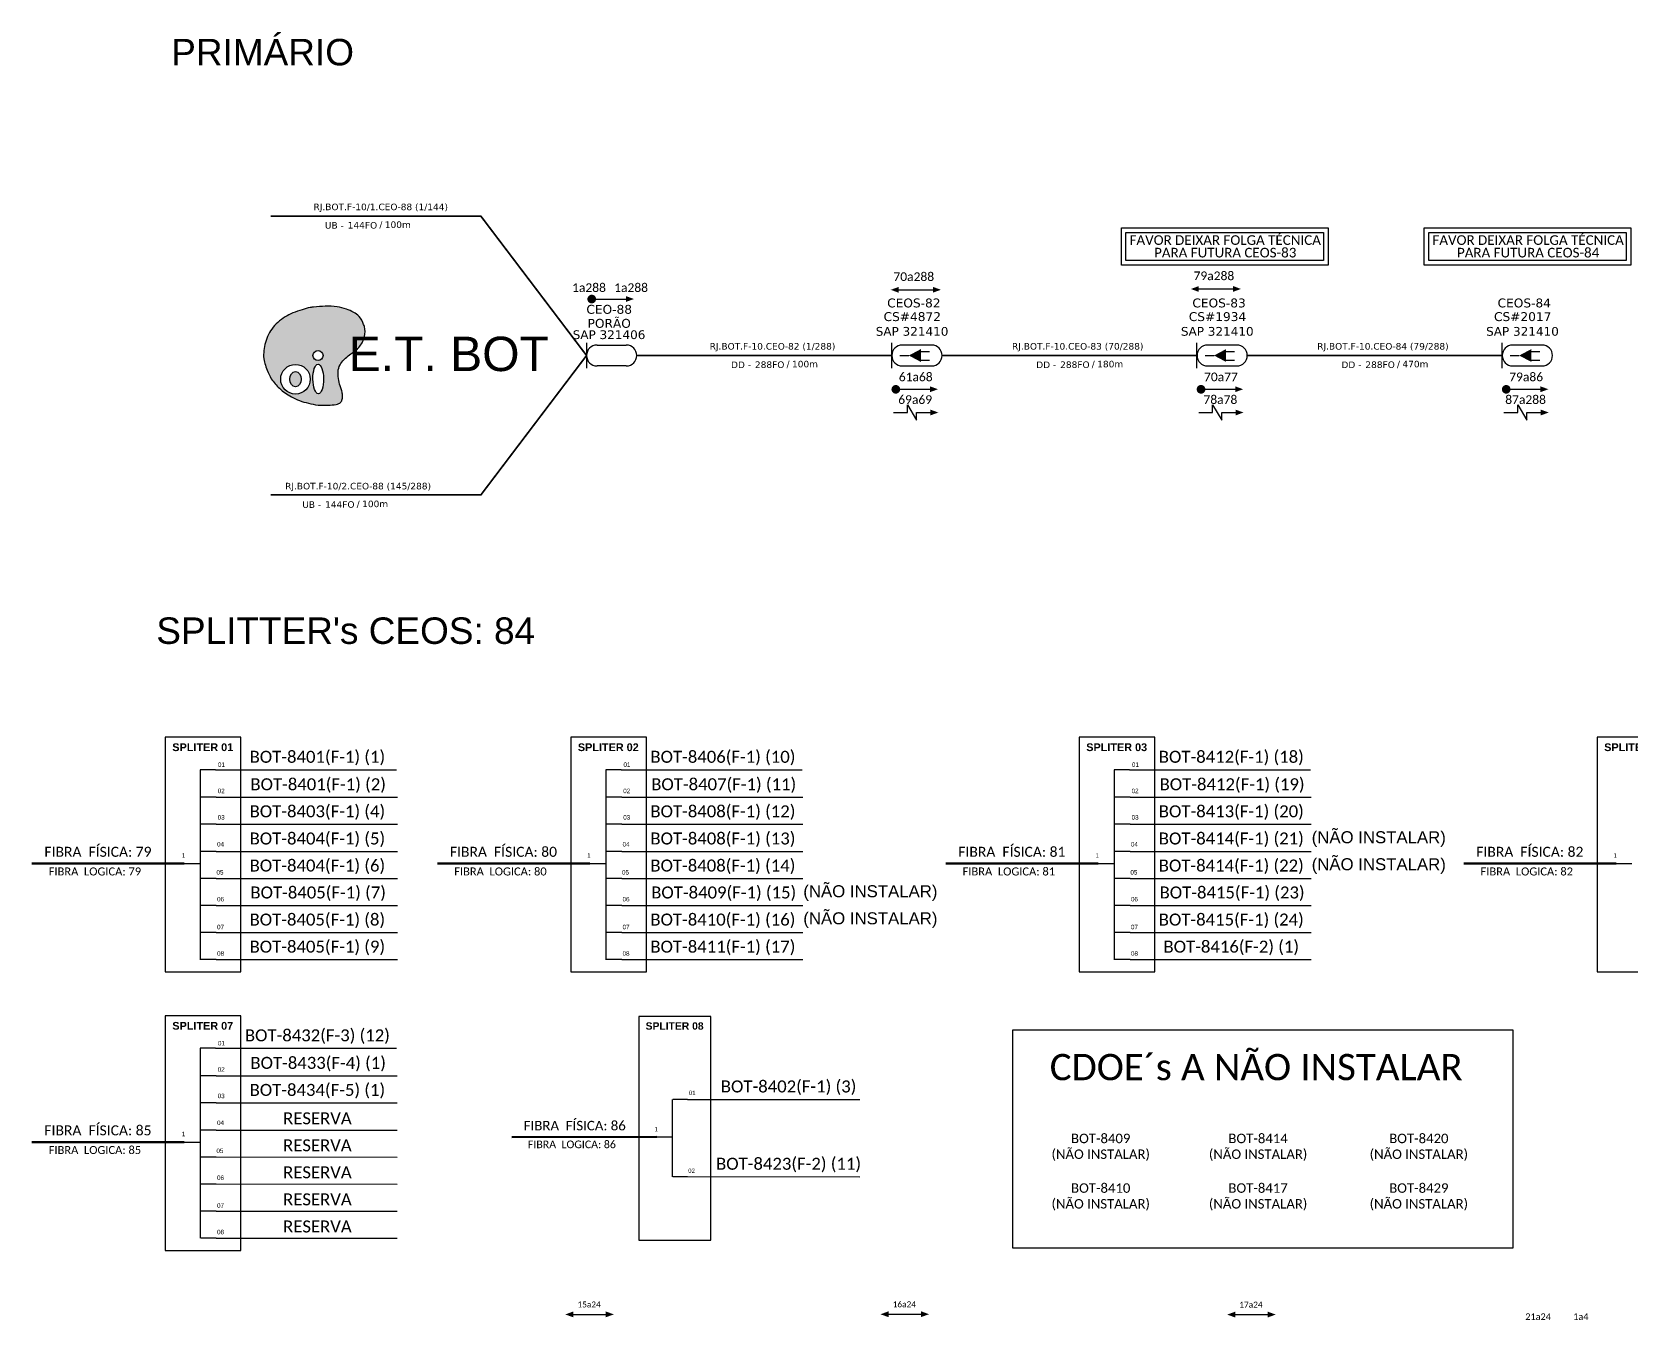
# Model space of a CAD drawing. Extents: x -11505 to -10818, y 2419 to 3408.
# Drawn here: x -11477.4 to -11111.7, y 3113.3 to 3407.7 of the extents above; entities that cross this region are included whole.
import ezdxf
from ezdxf.enums import TextEntityAlignment as Align

# ---------------------------------------------------------------- set-up
doc = ezdxf.new("R2010")
doc.units = ezdxf.units.DM
doc.header["$MEASUREMENT"] = 0
for name, color, linetype in [('20.4-CEOS', 1, 'Continuous'), ('20.5-CABO AÉREO', 1, 'Continuous'), ('20.5-CEO', 1, 'Continuous'), ('E.T.', 7, 'Continuous'), ('PROJETO_FTTH', 1, 'Continuous'), ('SETA', 7, 'Continuous'), ('UNIFILAR', 7, 'Continuous')]:
    doc.layers.add(name, color=color, linetype=linetype)
doc.layers.add('40.1-ETIQUETAS', color=1, linetype='Continuous', lineweight=20)
doc.styles.add('ARIAL', font='arial.ttf')
doc.styles.add('siredit', font='verdana.ttf')
doc.styles.get("Standard").update_dxf_attribs({"font": 'arial.ttf'})

# ---------------------------------------------------------------- blocks, each defined once
blk = doc.blocks.new('SAN')
at = {"layer": 'SETA'}
blk.add_lwpolyline([(-2.58, 0), (6.02, 0)], dxfattribs=at)
for points in [[(-2.1, -0.66), (-3.93, 0), (-2.1, 0.67)], [(5.33, 0.68), (7.16, 0.01), (5.33, -0.65)]]:
    blk.add_solid(points, dxfattribs=at)
blk = doc.blocks.new('ETIQUETA_RS5F')
at = {"layer": '40.1-ETIQUETAS', "color": 0, "style": 'siredit'}
blk.add_text('/', height=1.5, dxfattribs=at).set_placement((1.55, -1.95), align=Align.MIDDLE_RIGHT)
for tag, p in [('ETIQUETA_R_PRIMARIA', (1.18, 4.1)), ('ETIQUETA_R_SECUNDARIA', (1.18, 2.1)), ('F_ATIVAS/F_MORTAS', (1.11, -4.24))]:
    blk.add_attdef(tag, text='', height=1.5, dxfattribs=at).set_placement(p, align=Align.MIDDLE_CENTER)
for tag, p in [('TIPO_CABO', (-6.62, -2.12)), ('CAP_CABO', (0.37, -2.09))]:
    blk.add_attdef(tag, text='', height=1.5, dxfattribs=at).set_placement(p, align=Align.MIDDLE_RIGHT)
blk.add_attdef('METROS', text='', height=1.5, dxfattribs=at).set_placement((2.11, -1.95), align=Align.MIDDLE_LEFT)
for tag, p in [('FUSÃO_1', (0.82, -8.39)), ('FUSÃO_2', (0.82, -10.6)), ('FUSÃO_3', (0.82, -12.93)), ('FUSÃO_4', (0.82, -15.14)), ('FUSÃO_5', (0.82, -17.16))]:
    blk.add_attdef(tag, text='', height=1.5, dxfattribs=at).set_placement(p, align=Align.CENTER)
blk = doc.blocks.new('OI')
h = blk.add_hatch(color=40)
edge = h.paths.add_edge_path()
edge.add_spline(control_points=[(4.35, -0.67), (3.92, -0.99), (3.26, -1.5), (2.81, -2.59), (2.9, -3.5), (3.06, -4.27), (3.31, -4.85), (3.37, -5.39), (3.4, -5.88), (3.2, -6.4), (2.54, -6.61), (1.65, -6.63), (0.55, -6.67), (-0.56, -6.42), (-1.61, -6.14), (-2.77, -5.61), (-3.92, -4.77), (-4.89, -3.7), (-5.34, -2.65), (-5.6, -1.94), (-5.85, -0.96), (-5.71, 0.47), (-5.1, 2.02), (-4.14, 3.02), (-3.3, 3.61), (-2.37, 4.16), (-1.36, 4.44), (-0.56, 4.7), (0.79, 4.85), (2.24, 4.97), (3.79, 4.57), (4.67, 4.21), (5.44, 3.65), (5.76, 2.99), (6.03, 2.21), (6.01, 1.46), (5.72, 0.64), (5.31, 0.08), (4.88, -0.38), (4.51, -0.55), (4.35, -0.67)], knot_values=[0, 0, 0, 0, 1.60434, 2.417191, 3.427595, 4.282808, 4.776746, 5.304182, 5.888771, 6.258406, 6.858137, 7.79129, 8.986195, 10.124242, 11.187857, 12.242908, 13.953784, 15.414161, 16.515391, 17.349188, 17.675853, 19.552021, 21.515531, 22.568638, 23.63245, 24.621084, 25.782718, 26.745347, 27.142653, 29.870543, 31.004649, 31.921532, 32.709589, 33.801391, 34.042471, 35.192333, 35.971461, 36.628871, 37.254359, 37.836911, 37.836911, 37.836911, 37.836911], degree=3, periodic=0)
h.paths.add_polyline_path([(1.13, -0.87, -1), (-0.04, -0.87, -1)], flags=16)
edge = h.paths.add_edge_path(flags=16)
edge.add_ellipse((0.56, -3.59), major_axis=(-0.02, 1.71), ratio=0.361305, start_angle=0, end_angle=360)
h.paths.add_polyline_path([(-0.36, -3.62, -1), (-3.8, -3.62, -1)], flags=16)
edge = h.paths.add_edge_path(flags=0)
edge.add_ellipse((-2.08, -3.62), major_axis=(0, 0.885), ratio=0.758294, start_angle=0, end_angle=360)
at = {"color": 40}
for centre, radius in [((0.54, -0.87), 0.587), ((-2.08, -3.62), 1.72)]:
    blk.add_circle(centre, radius, dxfattribs=at)
blk.add_ellipse((-2.08, -3.62), major_axis=(0, 0.885), ratio=0.758294, start_param=-3.141592653589791, end_param=3.141592653589791, dxfattribs=at)
blk.add_ellipse((0.56, -3.59), major_axis=(-0.02, 1.71), ratio=0.361305, dxfattribs=at)
at = {"color": 40, "start_tangent": (-0.800898, -0.598801), "end_tangent": (-0.800898, -0.598801)}
blk.add_spline([(4.35, -0.67), (3.2, -1.78), (2.9, -2.54), (2.92, -3.55), (3.12, -4.38), (3.28, -4.85), (3.37, -5.37), (3.35, -5.95), (3.2, -6.29), (2.66, -6.55), (1.73, -6.63), (0.54, -6.62), (-0.58, -6.41), (-1.6, -6.11), (-2.56, -5.67), (-3.95, -4.67), (-4.89, -3.56), (-5.37, -2.56), (-5.64, -1.78), (-5.72, -1.46), (-5.63, 0.42), (-4.84, 2.22), (-4.13, 2.99), (-3.27, 3.62), (-2.4, 4.09), (-1.3, 4.47), (-0.37, 4.72), (0.02, 4.77), (2.75, 4.8), (3.85, 4.53), (4.69, 4.16), (5.31, 3.68), (5.85, 2.73), (5.93, 2.5), (5.94, 1.35), (5.67, 0.62), (5.29, 0.08), (4.84, -0.36), (4.35, -0.67)], degree=3, dxfattribs=at)

msp = doc.modelspace()

# ---------------------------------------------------------------- linework, layer by layer
at = {"color": 7, "linetype": 'Continuous'}
for p, q in [((-11438.98, 3239.07), (-11438.98, 3195.64)), ((-11435.46, 3239.07), (-11438.98, 3239.07)), ((-11346.29, 3239.07), (-11346.29, 3195.64)), ((-11342.78, 3239.07), (-11346.29, 3239.07)), ((-11230.1, 3239.07), (-11230.1, 3195.64)), ((-11226.58, 3239.07), (-11230.1, 3239.07)), ((-11435.29, 3232.79), (-11438.8, 3232.79)), ((-11342.6, 3232.79), (-11346.12, 3232.79)), ((-11226.4, 3232.79), (-11229.92, 3232.79)), ((-11435.29, 3226.6), (-11438.8, 3226.6)), ((-11342.6, 3226.6), (-11346.12, 3226.6)), ((-11226.4, 3226.6), (-11229.92, 3226.6)), ((-11435.29, 3220.38), (-11438.8, 3220.38)), ((-11342.6, 3220.38), (-11346.12, 3220.38)), ((-11226.4, 3220.38), (-11229.92, 3220.38)), ((-11442.63, 3217.64), (-11439, 3217.64)), ((-11349.94, 3217.64), (-11346.31, 3217.64)), ((-11233.75, 3217.64), (-11230.11, 3217.64)), ((-11115.36, 3217.64), (-11111.73, 3217.64)), ((-11435.29, 3214.21), (-11438.8, 3214.21)), ((-11342.6, 3214.21), (-11346.12, 3214.21)), ((-11226.4, 3214.21), (-11229.92, 3214.21)), ((-11435.29, 3208.05), (-11438.8, 3208.05)), ((-11342.6, 3208.05), (-11346.12, 3208.05)), ((-11226.4, 3208.05), (-11229.92, 3208.05)), ((-11435.29, 3201.86), (-11438.8, 3201.86)), ((-11342.6, 3201.86), (-11346.12, 3201.86)), ((-11226.4, 3201.86), (-11229.92, 3201.86)), ((-11435.29, 3195.68), (-11438.8, 3195.68)), ((-11342.6, 3195.68), (-11346.12, 3195.68)), ((-11226.4, 3195.68), (-11229.92, 3195.68)), ((-11438.98, 3175.41), (-11438.98, 3131.98)), ((-11435.47, 3175.41), (-11438.98, 3175.41)), ((-11435.29, 3169.12), (-11438.81, 3169.12)), ((-11331.11, 3163.71), (-11331.11, 3146.05)), ((-11327.59, 3163.72), (-11330.94, 3163.72)), ((-11435.29, 3162.93), (-11438.81, 3162.93)), ((-11435.29, 3156.71), (-11438.81, 3156.71)), ((-11442.63, 3153.98), (-11439, 3153.98)), ((-11334.58, 3155.19), (-11331.12, 3155.19)), ((-11435.29, 3150.55), (-11438.81, 3150.55)), ((-11327.59, 3146.05), (-11330.94, 3146.05)), ((-11435.29, 3144.38), (-11438.81, 3144.38)), ((-11435.29, 3138.19), (-11438.81, 3138.19)), ((-11435.29, 3132.02), (-11438.81, 3132.02))]:
    msp.add_line(p, q, dxfattribs=at)
at = {"color": 10, "linetype": 'Continuous'}
for p, q in [((-11435.46, 3239.07), (-11394.09, 3239.06)), ((-11342.78, 3239.07), (-11301.4, 3239.06)), ((-11226.58, 3239.07), (-11185.21, 3239.06)), ((-11435.29, 3232.79), (-11393.91, 3232.78)), ((-11342.6, 3232.79), (-11301.23, 3232.78)), ((-11226.4, 3232.79), (-11185.03, 3232.78)), ((-11435.29, 3226.61), (-11393.91, 3226.6)), ((-11342.6, 3226.61), (-11301.23, 3226.6)), ((-11226.4, 3226.61), (-11185.03, 3226.6)), ((-11435.29, 3220.39), (-11393.91, 3220.39)), ((-11342.6, 3220.39), (-11301.23, 3220.39)), ((-11226.4, 3220.39), (-11185.03, 3220.39)), ((-11435.29, 3214.23), (-11393.91, 3214.21)), ((-11342.6, 3214.23), (-11301.23, 3214.21)), ((-11226.4, 3214.23), (-11185.03, 3214.21)), ((-11435.29, 3208.06), (-11393.91, 3208.05)), ((-11342.6, 3208.06), (-11301.23, 3208.05)), ((-11226.4, 3208.06), (-11185.03, 3208.05)), ((-11435.29, 3201.87), (-11393.91, 3201.86)), ((-11342.6, 3201.87), (-11301.23, 3201.86)), ((-11226.4, 3201.87), (-11185.03, 3201.86)), ((-11435.29, 3195.68), (-11393.91, 3195.67)), ((-11342.6, 3195.68), (-11301.23, 3195.67)), ((-11226.4, 3195.68), (-11185.03, 3195.67)), ((-11435.47, 3175.41), (-11394.09, 3175.4)), ((-11435.29, 3169.12), (-11393.92, 3169.11)), ((-11327.59, 3163.73), (-11288.18, 3163.72)), ((-11435.29, 3162.95), (-11393.92, 3162.93)), ((-11435.29, 3156.72), (-11393.92, 3156.72)), ((-11435.29, 3150.56), (-11393.92, 3150.55)), ((-11327.59, 3146.06), (-11288.18, 3146.05)), ((-11435.29, 3144.4), (-11393.92, 3144.38)), ((-11435.29, 3138.21), (-11393.92, 3138.19)), ((-11435.29, 3132.02), (-11393.92, 3132))]:
    msp.add_line(p, q, dxfattribs=at)
at = {"color": 1, "linetype": 'Continuous', "lineweight": 60}
for p, q in [((-11442.63, 3217.64), (-11477.42, 3217.64)), ((-11349.94, 3217.64), (-11384.73, 3217.64)), ((-11233.75, 3217.64), (-11268.53, 3217.64)), ((-11115.36, 3217.64), (-11150.15, 3217.64)), ((-11442.63, 3153.98), (-11477.42, 3153.98)), ((-11334.58, 3155.19), (-11367.72, 3155.09))]:
    msp.add_line(p, q, dxfattribs=at)
at = {"color": 3, "ltscale": 9e-07}
for points in [[(-11228.43, 3362.91), (-11181.2, 3362.91), (-11181.2, 3354.4), (-11228.43, 3354.4)], [(-11227.38, 3361.86), (-11182.25, 3361.86), (-11182.25, 3355.45), (-11227.38, 3355.45)], [(-11159.2, 3362.91), (-11111.97, 3362.91), (-11111.97, 3354.4), (-11159.2, 3354.4)], [(-11158.15, 3361.86), (-11113.02, 3361.86), (-11113.02, 3355.45), (-11158.15, 3355.45)]]:
    msp.add_lwpolyline(points, close=True, dxfattribs=at)
at = {"color": 0, "const_width": 0.99}
for points in [[(-11349.98, 3346.63, 1), (-11348.99, 3346.63, 1)], [(-11280.48, 3326, 1), (-11279.49, 3326, 1)], [(-11210.72, 3326, 1), (-11209.73, 3326, 1)], [(-11140.96, 3326, 1), (-11139.97, 3326, 1)]]:
    msp.add_lwpolyline(points, format="xyb", close=True, dxfattribs=at)
at = {"color": 0}
for points in [[(-11277.34, 3320.7), (-11277.34, 3322.45), (-11275.24, 3318.95), (-11275.24, 3320.7)], [(-11207.58, 3320.7), (-11207.58, 3322.45), (-11205.48, 3318.95), (-11205.48, 3320.7)], [(-11137.82, 3320.7), (-11137.82, 3322.45), (-11135.72, 3318.95), (-11135.72, 3320.7)]]:
    msp.add_lwpolyline(points, dxfattribs=at)
at = {"color": 7}
for points in [[(-11446.95, 3192.86), (-11429.67, 3192.86), (-11429.67, 3246.52), (-11446.95, 3246.52)], [(-11354.26, 3192.86), (-11336.98, 3192.86), (-11336.98, 3246.52), (-11354.26, 3246.52)], [(-11238.07, 3192.86), (-11220.79, 3192.86), (-11220.79, 3246.52), (-11238.07, 3246.52)], [(-11119.68, 3192.86), (-11102.4, 3192.86), (-11102.4, 3246.52), (-11119.68, 3246.52)], [(-11446.95, 3129.2), (-11429.67, 3129.2), (-11429.67, 3182.85), (-11446.95, 3182.85)], [(-11338.7, 3131.58), (-11322.24, 3131.58), (-11322.24, 3182.69), (-11338.7, 3182.69)]]:
    msp.add_lwpolyline(points, close=True, dxfattribs=at)
at = {"layer": '20.4-CEOS'}
for p, q in [((-11271.8, 3336.12), (-11278.51, 3336.12)), ((-11271.8, 3331.33), (-11278.51, 3331.33))]:
    msp.add_line(p, q, dxfattribs=at)
at = {"layer": '20.4-CEOS', "color": 252}
for p, q in [((-11202.04, 3336.12), (-11208.75, 3336.12)), ((-11132.28, 3336.12), (-11138.99, 3336.12)), ((-11202.04, 3331.33), (-11208.75, 3331.33)), ((-11132.28, 3331.33), (-11138.99, 3331.33))]:
    msp.add_line(p, q, dxfattribs=at)
at = {"layer": '20.4-CEOS'}
for points in [[(-11280.91, 3330.84), (-11280.91, 3336.61)], [(-11279.05, 3333.73), (-11277.01, 3333.73)], [(-11279.05, 3333.73), (-11277.01, 3333.73)], [(-11274.36, 3334.68), (-11272.32, 3334.68)], [(-11274.36, 3334.68), (-11272.32, 3334.68)], [(-11274.36, 3332.68), (-11272.32, 3332.68)], [(-11274.36, 3332.68), (-11272.32, 3332.68)]]:
    msp.add_lwpolyline(points, dxfattribs=at)
msp.add_lwpolyline([(-11277.01, 3333.73, 0, 2.95, 0), (-11274.24, 3333.73, 2.95, 2.95, 0)], format="xyseb", dxfattribs=at)
msp.add_lwpolyline([(-11277.01, 3333.73, 0, 2.95, 0), (-11274.24, 3333.73, 2.95, 2.95, 0)], format="xyseb", dxfattribs=at)
at = {"layer": '20.4-CEOS', "color": 252}
for points in [[(-11211.15, 3330.84), (-11211.15, 3336.61)], [(-11141.39, 3330.84), (-11141.39, 3336.61)], [(-11209.29, 3333.73), (-11207.25, 3333.73)], [(-11209.29, 3333.73), (-11207.25, 3333.73)], [(-11204.6, 3334.68), (-11202.56, 3334.68)], [(-11204.6, 3334.68), (-11202.56, 3334.68)], [(-11204.6, 3332.68), (-11202.56, 3332.68)], [(-11204.6, 3332.68), (-11202.56, 3332.68)], [(-11139.53, 3333.73), (-11137.49, 3333.73)], [(-11139.53, 3333.73), (-11137.49, 3333.73)], [(-11134.84, 3334.68), (-11132.8, 3334.68)], [(-11134.84, 3334.68), (-11132.8, 3334.68)], [(-11134.84, 3332.68), (-11132.8, 3332.68)], [(-11134.84, 3332.68), (-11132.8, 3332.68)]]:
    msp.add_lwpolyline(points, dxfattribs=at)
for points in [[(-11207.25, 3333.73, 0, 2.95, 0), (-11204.48, 3333.73, 2.95, 2.95, 0)], [(-11207.25, 3333.73, 0, 2.95, 0), (-11204.48, 3333.73, 2.95, 2.95, 0)], [(-11137.49, 3333.73, 0, 2.95, 0), (-11134.72, 3333.73, 2.95, 2.95, 0)], [(-11137.49, 3333.73, 0, 2.95, 0), (-11134.72, 3333.73, 2.95, 2.95, 0)]]:
    msp.add_lwpolyline(points, format="xyseb", dxfattribs=at)
at = {"layer": '20.4-CEOS'}
for centre, start, end in [((-11278.51, 3333.73), 90, 270), ((-11271.8, 3333.73), 270, 90)]:
    msp.add_arc(centre, 2.39, start, end, dxfattribs=at)
at = {"layer": '20.4-CEOS', "color": 252}
for centre, start, end in [((-11208.75, 3333.73), 90, 270), ((-11202.04, 3333.73), 270, 90), ((-11138.99, 3333.73), 90, 270), ((-11132.28, 3333.73), 270, 90)]:
    msp.add_arc(centre, 2.39, start, end, dxfattribs=at)
at = {"layer": '20.5-CABO AÉREO', "ltscale": 50, "const_width": 0.4}
for points in [[(-11422.88, 3365.55), (-11374.8, 3365.55), (-11350.67, 3333.73)], [(-11422.88, 3301.9), (-11374.8, 3301.9), (-11350.67, 3333.73)], [(-11339.17, 3333.73), (-11280.91, 3333.73)], [(-11269.41, 3333.73), (-11211.15, 3333.73)], [(-11199.65, 3333.73), (-11141.39, 3333.73)]]:
    msp.add_lwpolyline(points, dxfattribs=at)
at = {"layer": '20.5-CEO', "color": 1}
msp.add_line((-11348.28, 3336.11), (-11341.58, 3336.11), dxfattribs=at)
at = {"layer": '20.5-CEO'}
msp.add_line((-11341.58, 3331.34), (-11348.28, 3331.34), dxfattribs=at)
msp.add_lwpolyline([(-11350.67, 3336.61), (-11350.67, 3330.85)], dxfattribs=at)
for centre, start, end in [((-11348.28, 3333.73), 90, 270), ((-11341.58, 3333.73), 270, 90)]:
    msp.add_arc(centre, 2.39, start, end, dxfattribs=at)
at = {"layer": 'PROJETO_FTTH', "ltscale": 2, "elevation": -0.6}
msp.add_lwpolyline([(-11253.21, 3179.61), (-11138.93, 3179.61), (-11138.93, 3129.75), (-11253.21, 3129.75)], close=True, dxfattribs=at)
at = {"layer": 'SETA', "color": 0}
for points in [[(-11349.48, 3346.63), (-11340.97, 3346.63)], [(-11279.33, 3348.74), (-11270.82, 3348.74)], [(-11210.73, 3348.93), (-11202.22, 3348.93)], [(-11279.99, 3326), (-11271.48, 3326)], [(-11210.23, 3326), (-11201.72, 3326)], [(-11140.47, 3326), (-11131.96, 3326)], [(-11280.5, 3320.7), (-11277.34, 3320.7)], [(-11275.24, 3320.7), (-11272.08, 3320.7)], [(-11210.74, 3320.7), (-11207.58, 3320.7)], [(-11205.48, 3320.7), (-11202.32, 3320.7)], [(-11140.98, 3320.7), (-11137.82, 3320.7)], [(-11135.72, 3320.7), (-11132.56, 3320.7)]]:
    msp.add_lwpolyline(points, dxfattribs=at)
for points in [[(-11341.65, 3347.3), (-11339.84, 3346.64), (-11341.65, 3345.98)], [(-11279.33, 3349.4), (-11281.14, 3348.74), (-11279.33, 3348.08)], [(-11271.5, 3349.41), (-11269.68, 3348.75), (-11271.5, 3348.09)], [(-11210.73, 3349.59), (-11212.55, 3348.93), (-11210.73, 3348.27)], [(-11202.9, 3349.6), (-11201.09, 3348.94), (-11202.9, 3348.28)], [(-11272.16, 3326.68), (-11270.35, 3326.02), (-11272.16, 3325.36)], [(-11202.4, 3326.68), (-11200.59, 3326.02), (-11202.4, 3325.36)], [(-11132.64, 3326.68), (-11130.83, 3326.02), (-11132.64, 3325.36)], [(-11272.08, 3321.36), (-11270.27, 3320.7), (-11272.08, 3320.04)], [(-11202.32, 3321.36), (-11200.51, 3320.7), (-11202.32, 3320.04)], [(-11132.56, 3321.36), (-11130.75, 3320.7), (-11132.56, 3320.04)]]:
    msp.add_solid(points, dxfattribs=at)

# ---------------------------------------------------------------- block references
at = {"layer": '40.1-ETIQUETAS', "color": 0}
ref = msp.add_blockref('ETIQUETA_RS5F', (-11398.89, 3365.58), dxfattribs=at)
ref.add_attrib('ETIQUETA_R_SECUNDARIA', 'RJ.BOT.F-10/1.CEO-88 (1/144)', dxfattribs={"color": 0, "height": 1.5, "style": 'siredit'}).set_placement((-11397.71, 3367.69), align=Align.MIDDLE_CENTER)
ref.add_attrib('TIPO_CABO', 'UB - ', dxfattribs={"color": 0, "height": 1.5, "style": 'siredit'}).set_placement((-11405.51, 3363.47), align=Align.MIDDLE_RIGHT)
ref.add_attrib('CAP_CABO', '144FO', dxfattribs={"color": 0, "height": 1.5, "style": 'siredit'}).set_placement((-11398.53, 3363.49), align=Align.MIDDLE_RIGHT)
ref.add_attrib('METROS', '100m', dxfattribs={"color": 0, "height": 1.5, "style": 'siredit'}).set_placement((-11396.78, 3363.63), align=Align.MIDDLE_LEFT)
ref = msp.add_blockref('ETIQUETA_RS5F', (-11404.07, 3301.77), dxfattribs=at)
ref.add_attrib('ETIQUETA_R_SECUNDARIA', 'RJ.BOT.F-10/2.CEO-88 (145/288)', dxfattribs={"color": 0, "height": 1.5, "style": 'siredit'}).set_placement((-11402.89, 3303.88), align=Align.MIDDLE_CENTER)
ref.add_attrib('TIPO_CABO', 'UB - ', dxfattribs={"color": 0, "height": 1.5, "style": 'siredit'}).set_placement((-11410.68, 3299.66), align=Align.MIDDLE_RIGHT)
ref.add_attrib('CAP_CABO', '144FO', dxfattribs={"color": 0, "height": 1.5, "style": 'siredit'}).set_placement((-11403.7, 3299.68), align=Align.MIDDLE_RIGHT)
ref.add_attrib('METROS', '100m', dxfattribs={"color": 0, "height": 1.5, "style": 'siredit'}).set_placement((-11401.96, 3299.82), align=Align.MIDDLE_LEFT)
at = {"layer": 'E.T.', "color": 7, "xscale": 1.965288924615791, "yscale": 1.965288909013875, "zscale": 1.965288907678581}
msp.add_blockref('OI', (-11413.11, 3335.42), dxfattribs=at)
at = {"layer": 'UNIFILAR', "color": 5, "lineweight": -3}
for p in [(-11351.6, 3114.57), (-11279.55, 3114.61), (-11200.31, 3114.53)]:
    msp.add_blockref('SAN', p, dxfattribs=at)

# ---------------------------------------------------------------- texts
at = {"color": 0, "style": 'ARIAL'}
for s, p in [('PRIMÁRIO', (-11445.6, 3400.04)), ("SPLITTER's CEOS: 84", (-11449.01, 3267.82))]:
    msp.add_text(s, height=6.048, dxfattribs=at).set_placement(p)
at = {"color": 0, "attachment_point": 5}
for s, insert, char_height, width in [('{\\fCalibri|b0|i0|c0|p34;FAVOR DEIXAR FOLGA TÉCNICA}', (-11204.69, 3360.1), 2.2, 46.8706), ('{\\fCalibri|b0|i0|c0|p34;FAVOR DEIXAR FOLGA TÉCNICA}', (-11135.46, 3360.1), 2.2, 46.8706), ('{\\fCalibri|b0|i0|c0|p34;PARA FUTURA CEOS-83}', (-11204.69, 3357.23), 2.2, 46.8706), ('{\\fCalibri|b0|i0|c0|p34;PARA FUTURA CEOS-84}', (-11135.46, 3357.23), 2.2, 46.8706), ('{\\fCalibri|b0|i0|c0|p34;\\C7;1a288}', (-11340.49, 3349.23), 1.98, 25.1052), ('{\\fCalibri|b0|i0|c0|p34;\\C7;70a288}', (-11275.88, 3351.74), 1.98, 25.1052), ('{\\fCalibri|b0|i0|c0|p34;\\C7;79a288}', (-11207.28, 3351.93), 1.98, 25.1052), ('{\\fCalibri|b0|i0|c0|p34;\\C7;61a68}', (-11275.43, 3328.83), 1.98, 25.1052), ('{\\fCalibri|b0|i0|c0|p34;\\C7;70a77}', (-11205.67, 3328.83), 1.98, 25.1052), ('{\\fCalibri|b0|i0|c0|p34;\\C7;79a86}', (-11135.91, 3328.83), 1.98, 25.1052), ('{\\fCalibri|b0|i0|c0|p34;\\C7;69a69}', (-11275.56, 3323.64), 1.98, 25.1052), ('{\\fCalibri|b0|i0|c0|p34;\\C7;78a78}', (-11205.8, 3323.64), 1.98, 25.1052), ('{\\fCalibri|b0|i0|c0|p34;\\C7;87a288}', (-11136.04, 3323.64), 1.98, 25.1052)]:
    msp.add_mtext(s, dxfattribs=dict(at, insert=insert, char_height=char_height, width=width))
at = {"color": 5, "insert": (-11350.11, 3349.23), "char_height": 1.98, "width": 25.1052, "attachment_point": 5}
msp.add_mtext('{\\fCalibri|b0|i0|c0|p34;\\C7;1a288}', dxfattribs=at)
at = {"attachment_point": 5}
for s, insert, char_height, width in [('\\C10;\\fArial|b1|i0|c0|p34;SPLITER 01', (-11438.39, 3244.19), 1.7753, 16.6219), ('\\C7;\\fCalibri|b0|i0|c0|p34;BOT-8401(F-1) (1)', (-11412.19, 3241.72), 2.7432, 39.6551), ('\\C10;\\fArial|b1|i0|c0|p34;SPLITER 02', (-11345.7, 3244.19), 1.7753, 16.6219), ('\\C7;\\fCalibri|b0|i0|c0|p34;BOT-8406(F-1) (10)', (-11319.5, 3241.72), 2.7432, 39.6551), ('\\C10;\\fArial|b1|i0|c0|p34;SPLITER 03', (-11229.5, 3244.19), 1.7753, 16.6219), ('\\C7;\\fCalibri|b0|i0|c0|p34;BOT-8412(F-1) (18)', (-11203.3, 3241.72), 2.7432, 39.6551), ('\\C10;\\fArial|b1|i0|c0|p34;SPLITER 04', (-11111.12, 3244.19), 1.7753, 16.6219), ('\\C7;\\fArial|b0|i0|;\\H1.0273588255048;01 ', (-11434.12, 3240.21), 1.7753, 3.5602), ('\\C7;\\fArial|b0|i0|;\\H1.0273588255048;01 ', (-11341.43, 3240.21), 1.7753, 3.5602), ('\\C7;\\fArial|b0|i0|;\\H1.0273588255048;01 ', (-11225.23, 3240.21), 1.7753, 3.5602), ('\\C7;\\fCalibri|b0|i0|c0|p34;BOT-8401(F-1) (2)', (-11412.01, 3235.44), 2.7432, 39.6551), ('\\C7;\\fCalibri|b0|i0|c0|p34;BOT-8407(F-1) (11)', (-11319.32, 3235.44), 2.7432, 39.6551), ('\\C7;\\fCalibri|b0|i0|c0|p34;BOT-8412(F-1) (19)', (-11203.12, 3235.44), 2.7432, 39.6551), ('\\C7;\\fArial|b0|i0|;\\H1.0273588255048;02 ', (-11434.17, 3234.21), 1.7753, 3.7582), ('\\C7;\\fArial|b0|i0|;\\H1.0273588255048;02 ', (-11341.49, 3234.21), 1.7753, 3.7582), ('\\C7;\\fArial|b0|i0|;\\H1.0273588255048;02 ', (-11225.29, 3234.21), 1.7753, 3.7582), ('\\C7;\\fCalibri|b0|i0|c0|p34;BOT-8403(F-1) (4)', (-11412.19, 3229.26), 2.7432, 39.6551), ('\\C7;\\fCalibri|b0|i0|c0|p34;BOT-8408(F-1) (12)', (-11319.5, 3229.26), 2.7432, 39.6551), ('\\C7;\\fCalibri|b0|i0|c0|p34;BOT-8413(F-1) (20)', (-11203.3, 3229.26), 2.7432, 39.6551), ('\\C7;\\fArial|b0|i0|;\\H1.0273588255048;03 ', (-11434.17, 3228.17), 1.7753, 3.456), ('\\C7;\\fArial|b0|i0|;\\H1.0273588255048;03 ', (-11341.49, 3228.17), 1.7753, 3.456), ('\\C7;\\fArial|b0|i0|;\\H1.0273588255048;03 ', (-11225.29, 3228.17), 1.7753, 3.456), ('(NÃO INSTALAR)', (-11169.6, 3223.22), 2.7432, 39.6551), ('\\C7;\\fCalibri|b0|i0|c0|p34;FIBRA  FÍSICA: 79', (-11462.34, 3220.29), 2.2859, 34.56), ('\\C7;\\fArial|b0|i0|;\\H1.0273588255048;04 ', (-11434.32, 3222.02), 1.7753, 3.7582), ('\\C7;\\fCalibri|b0|i0|c0|p34;BOT-8404(F-1) (5)', (-11412.19, 3223.05), 2.7432, 39.6551), ('\\C7;\\fCalibri|b0|i0|c0|p34;FIBRA  FÍSICA: 80', (-11369.66, 3220.29), 2.2859, 34.56), ('\\C7;\\fArial|b0|i0|;\\H1.0273588255048;04 ', (-11341.64, 3222.02), 1.7753, 3.7582), ('\\C7;\\fCalibri|b0|i0|c0|p34;BOT-8408(F-1) (13)', (-11319.5, 3223.05), 2.7432, 39.6551), ('\\C7;\\fCalibri|b0|i0|c0|p34;FIBRA  FÍSICA: 81', (-11253.46, 3220.29), 2.2859, 34.56), ('\\C7;\\fArial|b0|i0|;\\H1.0273588255048;04 ', (-11225.44, 3222.02), 1.7753, 3.7582), ('\\C7;\\fCalibri|b0|i0|c0|p34;BOT-8414(F-1) (21)', (-11203.3, 3223.05), 2.7432, 39.6551), ('\\C7;\\fCalibri|b0|i0|c0|p34;FIBRA  FÍSICA: 82', (-11135.07, 3220.29), 2.2859, 34.56), ('\\C7;\\fArial|b0|i0|;\\H1.0273588255048;1', (-11442.8, 3219.47), 1.7753, 1.7584), ('\\C7;\\fCalibri|b0|i0|c0|p34;BOT-8404(F-1) (6)', (-11412.19, 3216.87), 2.7432, 39.6551), ('\\C7;\\fArial|b0|i0|;\\H1.0273588255048;1', (-11350.11, 3219.47), 1.7753, 1.7584), ('\\C7;\\fCalibri|b0|i0|c0|p34;BOT-8408(F-1) (14)', (-11319.51, 3216.87), 2.7432, 39.6551), ('\\C7;\\fArial|b0|i0|;\\H1.0273588255048;1', (-11233.91, 3219.47), 1.7753, 1.7584), ('\\C7;\\fCalibri|b0|i0|c0|p34;BOT-8414(F-1) (22)', (-11203.31, 3216.87), 2.7432, 39.6551), ('(NÃO INSTALAR)', (-11169.6, 3217.05), 2.7432, 39.6551), ('\\C7;\\fArial|b0|i0|;\\H1.0273588255048;1', (-11115.53, 3219.47), 1.7753, 1.7584), ('\\C7;\\fCalibri|b0|i0|c0|p34;FIBRA  LOGICA: 79', (-11463.04, 3215.8), 1.8289, 34.56), ('\\C7;\\fArial|b0|i0|;\\H1.0273588255048;05 ', (-11434.45, 3215.61), 1.7753, 4.6222), ('\\C7;\\fCalibri|b0|i0|c0|p34;FIBRA  LOGICA: 80', (-11370.35, 3215.8), 1.8289, 34.56), ('\\C7;\\fArial|b0|i0|;\\H1.0273588255048;05 ', (-11341.77, 3215.61), 1.7753, 4.6222), ('\\C7;\\fCalibri|b0|i0|c0|p34;FIBRA  LOGICA: 81', (-11254.15, 3215.8), 1.8289, 34.56), ('\\C7;\\fArial|b0|i0|;\\H1.0273588255048;05 ', (-11225.57, 3215.61), 1.7753, 4.6222), ('\\C7;\\fCalibri|b0|i0|c0|p34;FIBRA  LOGICA: 82', (-11135.77, 3215.8), 1.8289, 34.56), ('\\C7;\\fCalibri|b0|i0|c0|p34;BOT-8405(F-1) (7)', (-11412.01, 3210.71), 2.7432, 39.6551), ('\\C7;\\fCalibri|b0|i0|c0|p34;BOT-8409(F-1) (15)', (-11319.32, 3210.71), 2.7432, 39.6551), ('(NÃO INSTALAR)', (-11285.8, 3210.88), 2.7432, 39.6551), ('\\C7;\\fCalibri|b0|i0|c0|p34;BOT-8415(F-1) (23)', (-11203.12, 3210.71), 2.7432, 39.6551), ('\\C7;\\fArial|b0|i0|;\\H1.0273588255048;06 ', (-11434.32, 3209.47), 1.7753, 3.7582), ('\\C7;\\fArial|b0|i0|;\\H1.0273588255048;06 ', (-11341.64, 3209.47), 1.7753, 3.7582), ('(NÃO INSTALAR)', (-11285.8, 3204.69), 2.7432, 39.6551), ('\\C7;\\fArial|b0|i0|;\\H1.0273588255048;06 ', (-11225.44, 3209.47), 1.7753, 3.7582), ('\\C7;\\fArial|b0|i0|;\\H1.0273588255048;07 ', (-11434.32, 3203.11), 1.7753, 3.7582), ('\\C7;\\fCalibri|b0|i0|c0|p34;BOT-8405(F-1) (8)', (-11412.2, 3204.52), 2.7432, 39.6551), ('\\C7;\\fArial|b0|i0|;\\H1.0273588255048;07 ', (-11341.64, 3203.11), 1.7753, 3.7582), ('\\C7;\\fCalibri|b0|i0|c0|p34;BOT-8410(F-1) (16)', (-11319.51, 3204.52), 2.7432, 39.6551), ('\\C7;\\fArial|b0|i0|;\\H1.0273588255048;07 ', (-11225.44, 3203.11), 1.7753, 3.7582), ('\\C7;\\fCalibri|b0|i0|c0|p34;BOT-8415(F-1) (24)', (-11203.31, 3204.52), 2.7432, 39.6551), ('\\C7;\\fCalibri|b0|i0|c0|p34;BOT-8405(F-1) (9)', (-11412.2, 3198.33), 2.7432, 39.6551), ('\\C7;\\fCalibri|b0|i0|c0|p34;BOT-8411(F-1) (17)', (-11319.51, 3198.33), 2.7432, 39.6551), ('\\C7;\\fCalibri|b0|i0|c0|p34;BOT-8416(F-2) (1)', (-11203.31, 3198.33), 2.7432, 39.6551), ('\\C7;\\fArial|b0|i0|;\\H1.0273588255048;08 ', (-11434.32, 3197.06), 1.7753, 3.7582), ('\\C7;\\fArial|b0|i0|;\\H1.0273588255048;08 ', (-11341.64, 3197.06), 1.7753, 3.7582), ('\\C7;\\fArial|b0|i0|;\\H1.0273588255048;08 ', (-11225.44, 3197.06), 1.7753, 3.7582), ('\\C10;\\fArial|b1|i0|c0|p34;SPLITER 07', (-11438.39, 3180.52), 1.7753, 16.6219), ('\\C7;\\fCalibri|b0|i0|c0|p34;BOT-8432(F-3) (12)', (-11412.19, 3178.06), 2.7432, 39.6551), ('\\C10;\\fArial|b1|i0|c0|p34;SPLITER 08', (-11330.54, 3180.48), 1.6911, 15.8334), ('\\C7;\\fArial|b0|i0|;\\H1.0273588255048;01 ', (-11434.12, 3176.55), 1.7753, 3.5602), ('{\\fCalibri|b0|i0|c0|p34;\\C2;CDOE´s A NÃO INSTALAR}', (-11197.62, 3171.07, -1.8), 6, 140.9405), ('\\C7;\\fArial|b0|i0|;\\H1.0273588255048;02 ', (-11434.18, 3170.55), 1.7753, 3.7582), ('\\C7;\\fCalibri|b0|i0|c0|p34;BOT-8433(F-4) (1)', (-11412.01, 3171.77), 2.7432, 39.6551), ('\\C7;\\fCalibri|b0|i0|c0|p34;BOT-8434(F-5) (1)', (-11412.19, 3165.59), 2.7432, 39.6551), ('\\C7;\\fCalibri|b0|i0|c0|p34;BOT-8402(F-1) (3)', (-11304.49, 3166.38), 2.7432, 39.6551), ('\\C7;\\fArial|b0|i0|;\\H1.0273588255048;03 ', (-11434.18, 3164.5), 1.7753, 3.456), ('\\C7;\\fArial|b0|i0;\\H0.578704x;01 ', (-11326.53, 3165.21), 1.6911, 3.292), ('\\C7;\\fCalibri|b0|i0|c0|p34;RESERVA', (-11412.19, 3159.38), 2.7432, 39.6551), ('\\C7;\\fCalibri|b0|i0|c0|p34;FIBRA  FÍSICA: 85', (-11462.35, 3156.63), 2.2859, 34.56), ('\\C7;\\fArial|b0|i0|;\\H1.0273588255048;1', (-11442.8, 3155.81), 1.7753, 1.7584), ('\\C7;\\fArial|b0|i0|;\\H1.0273588255048;04 ', (-11434.33, 3158.36), 1.7753, 3.7582), ('\\C7;\\fCalibri|b0|i0|c0|p34;FIBRA  FÍSICA: 86', (-11353.36, 3157.71), 2.1775, 32.9205), ('\\C7;\\fArial|b0|i0|;\\H1.0273588255048;1', (-11334.74, 3156.93), 1.6911, 1.675), ('\\C7;\\fCalibri|b0|i0|c0|p34;BOT-8409\\P(NÃO INSTALAR)', (-11233.15, 3152.76), 2.16, 23.358), ('\\C7;\\fCalibri|b0|i0|c0|p34;BOT-8414\\P(NÃO INSTALAR)', (-11197.18, 3152.76), 2.16, 23.358), ('\\C7;\\fCalibri|b0|i0|c0|p34;BOT-8420\\P(NÃO INSTALAR)', (-11160.44, 3152.76), 2.16, 23.358), ('\\C7;\\fCalibri|b0|i0|c0|p34;FIBRA  LOGICA: 85', (-11463.04, 3152.14), 1.8289, 34.56), ('\\C7;\\fArial|b0|i0|;\\H1.0273588255048;05 ', (-11434.46, 3151.95), 1.7753, 4.6222), ('\\C7;\\fCalibri|b0|i0|c0|p34;RESERVA', (-11412.2, 3153.21), 2.7432, 39.6551), ('\\C7;\\fCalibri|b0|i0|c0|p34;FIBRA  LOGICA: 86', (-11354.02, 3153.43), 1.7421, 32.9205), ('\\C7;\\fCalibri|b0|i0|c0|p34;BOT-8423(F-2) (11)', (-11304.5, 3148.71), 2.7432, 39.6551), ('\\C7;\\fArial|b0|i0|;\\H1.0273588255048;06 ', (-11434.33, 3145.81), 1.7753, 3.7582), ('\\C7;\\fCalibri|b0|i0|c0|p34;RESERVA', (-11412.19, 3147.04), 2.7432, 39.6551), ('\\C7;\\fArial|b0|i0;\\H0.578704x;02 ', (-11326.67, 3147.41), 1.6911, 3.5799), ('\\C7;\\fCalibri|b0|i0|c0|p34;RESERVA', (-11412.19, 3140.85), 2.7432, 39.6551), ('\\C7;\\fCalibri|b0|i0|c0|p34;BOT-8410\\P(NÃO INSTALAR)', (-11233.15, 3141.42), 2.16, 23.358), ('\\C7;\\fCalibri|b0|i0|c0|p34;BOT-8417\\P(NÃO INSTALAR)', (-11197.18, 3141.42), 2.16, 23.358), ('\\C7;\\fCalibri|b0|i0|c0|p34;BOT-8429\\P(NÃO INSTALAR)', (-11160.44, 3141.42), 2.16, 23.358), ('\\C7;\\fArial|b0|i0|;\\H1.0273588255048;07 ', (-11434.33, 3139.44), 1.7753, 3.7582), ('\\C7;\\fCalibri|b0|i0|c0|p34;RESERVA', (-11412.19, 3134.66), 2.7432, 39.6551), ('\\C7;\\fArial|b0|i0|;\\H1.0273588255048;08 ', (-11434.33, 3133.4), 1.7753, 3.7582), ('\\pxt12;\\C7;\\fCalibri|b0|i0|c0|p34;15a24', (-11350.09, 3116.84), 1.36, 25.3588), ('\\pxt12;\\C7;\\fCalibri|b0|i0|c0|p34;16a24', (-11278.04, 3116.88), 1.36, 25.3588), ('\\pxt12;\\C7;\\fCalibri|b0|i0|c0|p34;17a24', (-11198.81, 3116.8), 1.36, 25.3588), ('\\C7;\\fCalibri|b0|i0|c0|p34;21a24', (-11133.18, 3114.06), 1.5, 25.3588), ('\\C7;\\fCalibri|b0|i0|c0|p34;1a4', (-11123.41, 3114.06), 1.5, 25.3588)]:
    msp.add_mtext(s, dxfattribs=dict(at, insert=insert, char_height=char_height, width=width))
at = {"layer": '20.4-CEOS', "color": 0, "style": 'siredit'}
for s, height, p in [('CEOS-82', 2.028, (-11275.86, 3345.74)), ('CEOS-83', 2.028, (-11206.1, 3345.74)), ('CEOS-84', 2.028, (-11136.34, 3345.74)), ('CS#4872', 2.028, (-11276.22, 3342.62)), ('CS#1934', 2.028, (-11206.46, 3342.62)), ('CS#2017', 2.028, (-11136.7, 3342.62)), ('SAP 321410', 2, (-11276.27, 3339.25)), ('SAP 321410', 2, (-11206.51, 3339.25)), ('SAP 321410', 2, (-11136.75, 3339.25))]:
    msp.add_text(s, height=height, dxfattribs=at).set_placement(p, align=Align.MIDDLE_CENTER)
at = {"layer": '20.4-CEOS', "color": 7, "style": 'siredit'}
for s, height, p in [('CEO-88', 2.028, (-11345.49, 3344.28)), ('PORÃO', 2.028, (-11345.49, 3341.08)), ('SAP 321406', 2, (-11345.53, 3338.49))]:
    msp.add_text(s, height=height, dxfattribs=at).set_placement(p, align=Align.MIDDLE_CENTER)
at = {"layer": '40.1-ETIQUETAS', "color": 0, "style": 'siredit'}
for s, p in [('RJ.BOT.F-10.CEO-82 (1/288)', (-11308.17, 3335.83)), ('RJ.BOT.F-10.CEO-83 (70/288)', (-11238.41, 3335.83)), ('RJ.BOT.F-10.CEO-84 (79/288)', (-11168.65, 3335.83))]:
    msp.add_text(s, height=1.5, dxfattribs=at).set_placement(p, align=Align.MIDDLE_CENTER)
for s, p in [('DD - ', (-11312.43, 3331.61)), ('288FO', (-11305.45, 3331.63)), ('/', (-11304.27, 3331.77)), ('DD - ', (-11242.67, 3331.61)), ('288FO', (-11235.69, 3331.63)), ('/', (-11234.51, 3331.77)), ('DD - ', (-11172.91, 3331.61)), ('288FO', (-11165.93, 3331.63)), ('/', (-11164.75, 3331.77))]:
    msp.add_text(s, height=1.5, dxfattribs=at).set_placement(p, align=Align.MIDDLE_RIGHT)
for s, p in [('100m', (-11303.71, 3331.77)), ('180m', (-11233.95, 3331.77)), ('470m', (-11164.19, 3331.77))]:
    msp.add_text(s, height=1.5, dxfattribs=at).set_placement(p, align=Align.MIDDLE_LEFT)
at = {"layer": 'E.T.', "color": 40, "style": 'ARIAL'}
msp.add_text('E.T. BOT', height=7.861, dxfattribs=at).set_placement((-11382.15, 3330.17), align=Align.CENTER)

doc.saveas('drawing.dxf')
